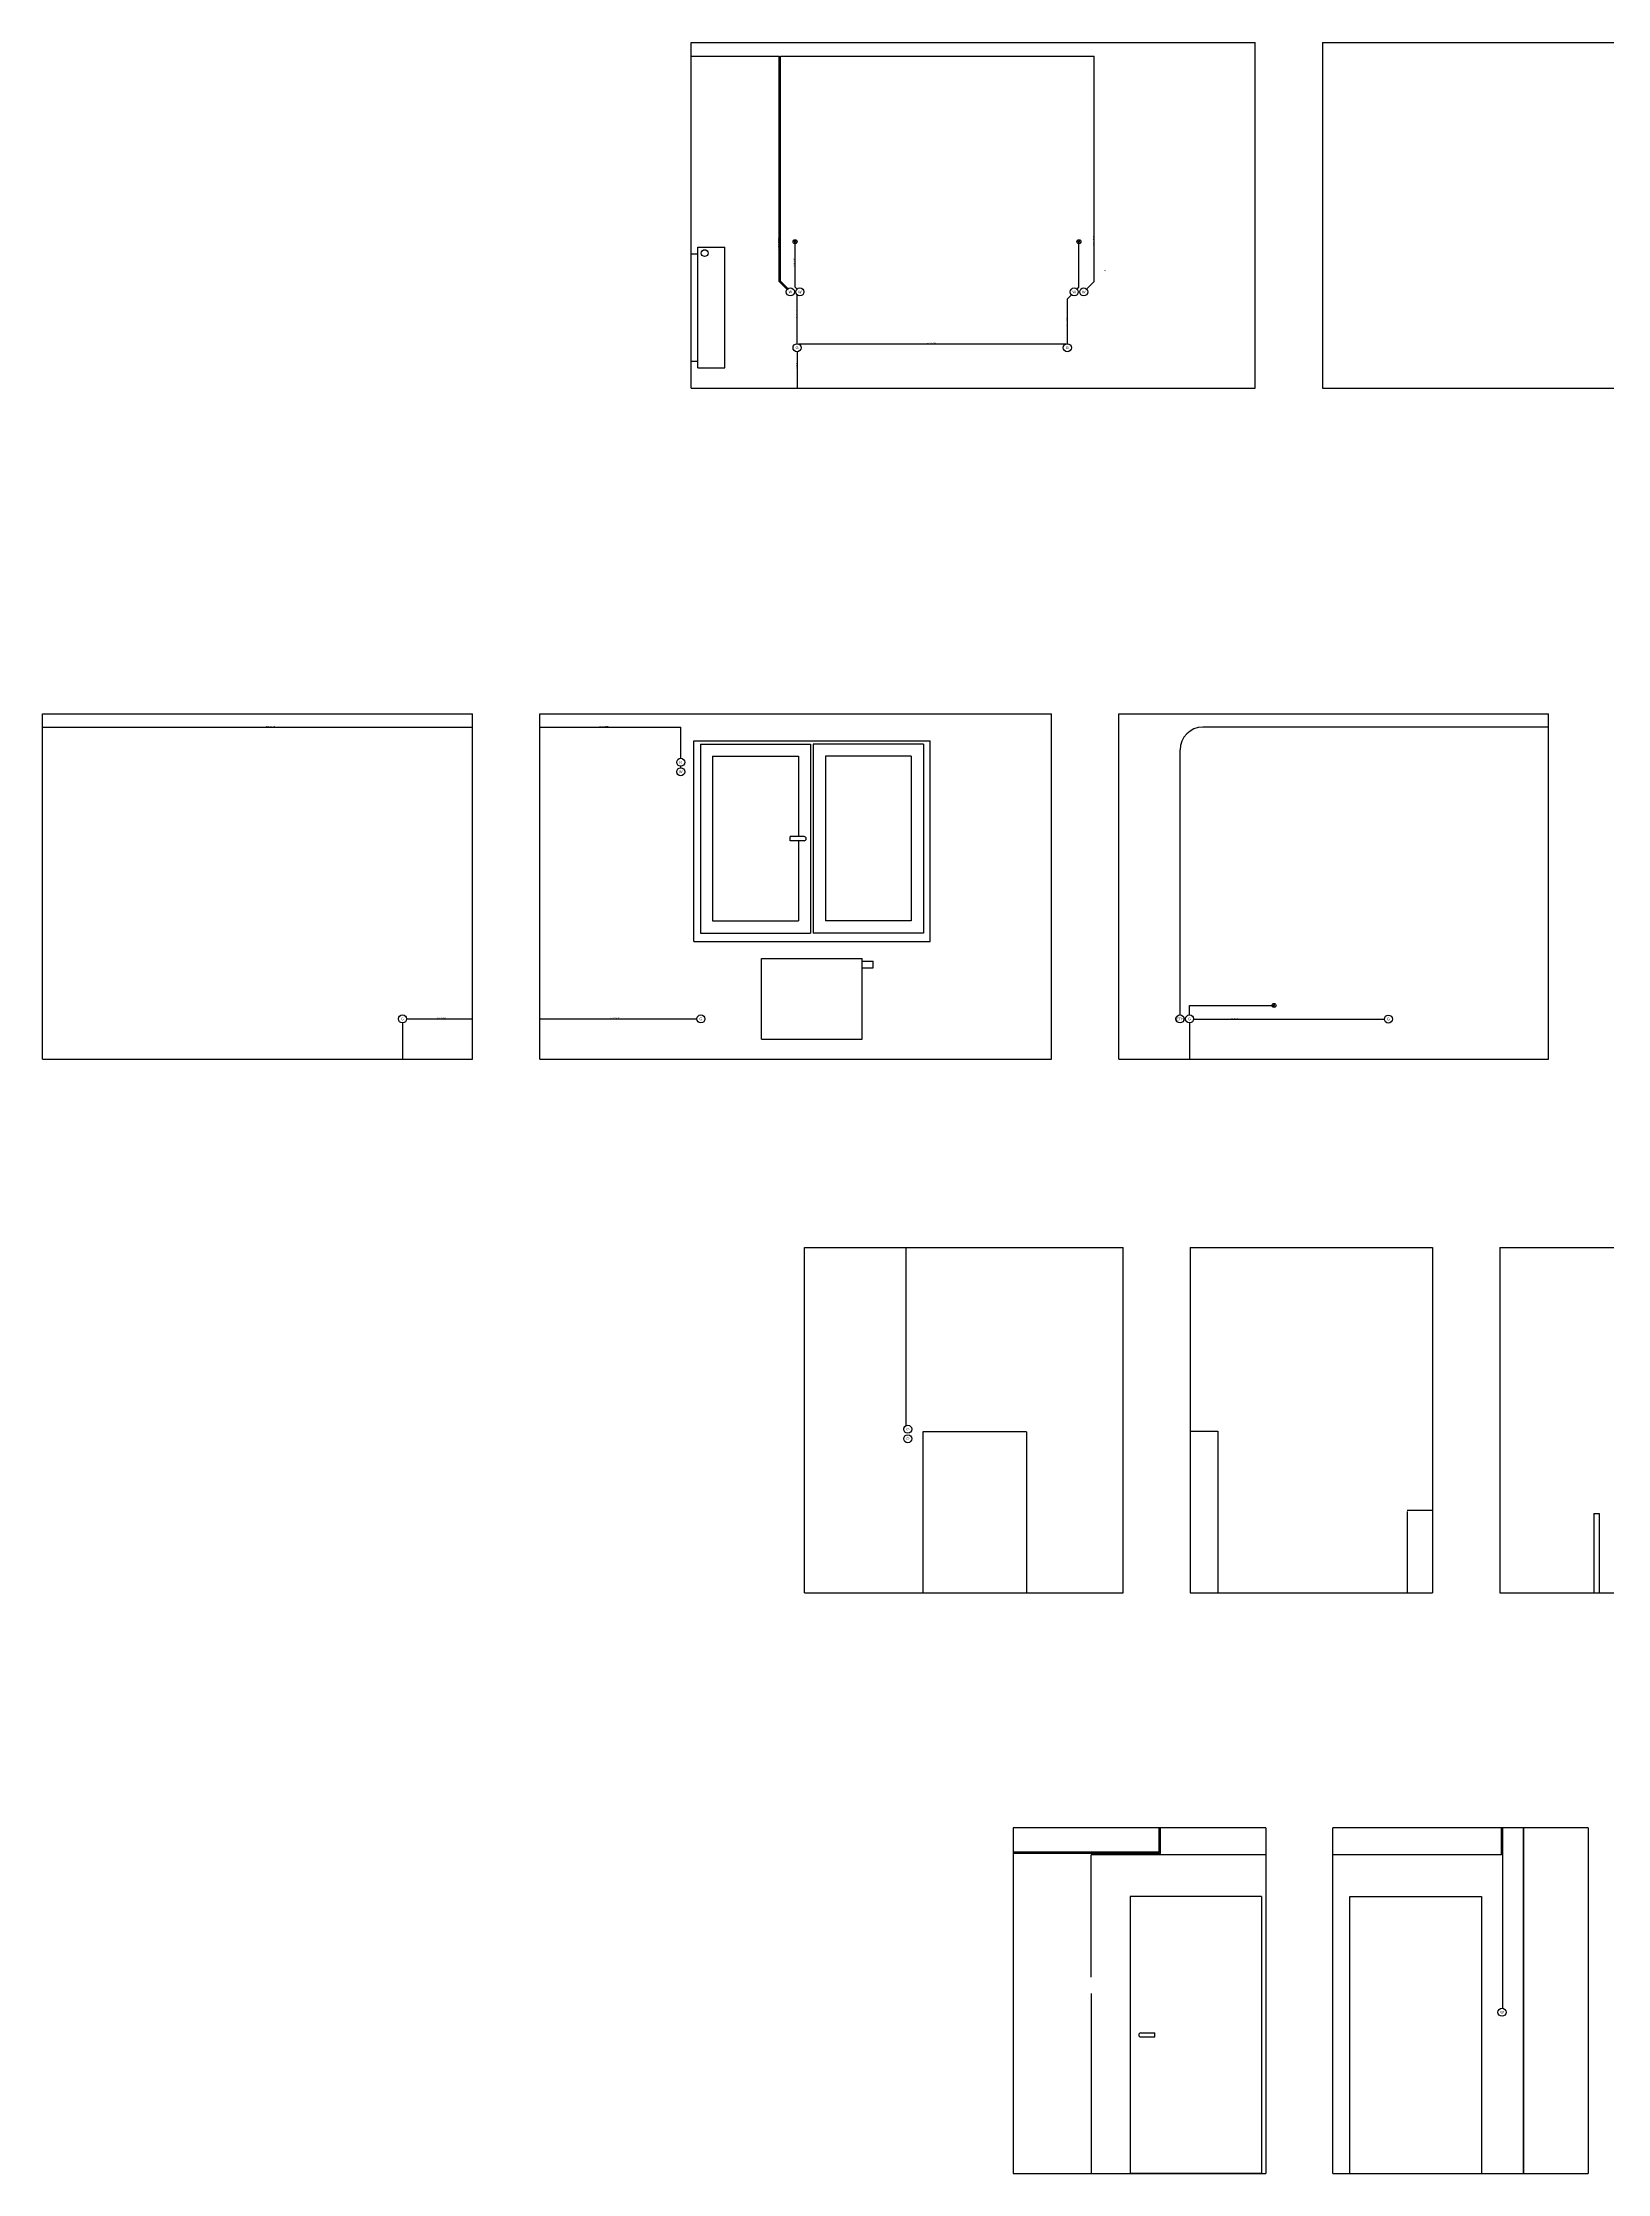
# Model space of a CAD drawing. Header units: millimetres. Extents: x 1478 to 10450, y 2114 to 8349.
# Drawn here: x 1478 to 2643, y 3454 to 5041 of the extents above; entities that cross this region are included whole.
import ezdxf
from ezdxf.lldxf.tags import DXFTag

# ---------------------------------------------------------------- set-up
doc = ezdxf.new("R2010")
doc.units = ezdxf.units.MM
for name, color, linetype in [('Grzejniki', 12, 'Continuous'), ('Inst - elektro', 160, 'Continuous'), ('Inst - elektro OLD', 200, 'Continuous'), ('Inst - sieciowe', 200, 'Continuous'), ('Okna', 7, 'Continuous'), ('Szkic', 6, 'Continuous'), ('Ściany', 7, 'Continuous')]:
    doc.layers.add(name, color=color, linetype=linetype)
tags = doc.linetypes.add('06B018', pattern=[6.75, 4.32, -0.54, 0.09, -0.54, 0.09, -0.54, 0.09, -0.54]).pattern_tags.tags
tags[18:19] = [DXFTag(74, 4), DXFTag(75, 0), DXFTag(340, '0'), DXFTag(46, 1.0), DXFTag(50, 0.0), DXFTag(44, 0.0), DXFTag(45, 0.0)]
tags[16:17] = [DXFTag(74, 4), DXFTag(75, 0), DXFTag(340, '0'), DXFTag(46, 1.0), DXFTag(50, 0.0), DXFTag(44, 0.0), DXFTag(45, 0.0)]
tags[14:15] = [DXFTag(74, 4), DXFTag(75, 0), DXFTag(340, '0'), DXFTag(46, 1.0), DXFTag(50, 0.0), DXFTag(44, 0.0), DXFTag(45, 0.0)]
tags[12:13] = [DXFTag(74, 4), DXFTag(75, 0), DXFTag(340, '0'), DXFTag(46, 1.0), DXFTag(50, 0.0), DXFTag(44, 0.0), DXFTag(45, 0.0)]
tags[10:11] = [DXFTag(74, 4), DXFTag(75, 0), DXFTag(340, '0'), DXFTag(46, 1.0), DXFTag(50, 0.0), DXFTag(44, 0.0), DXFTag(45, 0.0)]
tags[8:9] = [DXFTag(74, 4), DXFTag(75, 0), DXFTag(340, '0'), DXFTag(46, 1.0), DXFTag(50, 0.0), DXFTag(44, 0.0), DXFTag(45, 0.0)]
tags[6:7] = [DXFTag(74, 4), DXFTag(75, 0), DXFTag(340, '0'), DXFTag(46, 1.0), DXFTag(50, 0.0), DXFTag(44, 0.0), DXFTag(45, 0.0)]
tags[4:5] = [DXFTag(74, 4), DXFTag(75, 0), DXFTag(340, '0'), DXFTag(46, 1.0), DXFTag(50, 0.0), DXFTag(44, 0.0), DXFTag(45, 0.0)]

# ---------------------------------------------------------------- blocks, each defined once
blk = doc.blocks.new('Z$W@#22704')
blk.add_circle((3, 3), 3)
at = {"insert": (3, 3), "char_height": 2, "width": 3.916, "attachment_point": 5}
blk.add_mtext('{\\fArial|b0|i0|c238|p0;G}', dxfattribs=at)
blk = doc.blocks.new('Z$W@#21548')
for p, q in [((0, 0), (0, 60)), ((0, 60), (75, 60)), ((75, 0), (75, 60)), ((75, 58), (83, 58)), ((75, 53), (83, 53)), ((83, 53), (83, 58)), ((0, 0), (75, 0))]:
    blk.add_line(p, q)
blk = doc.blocks.new('Z$W@#6483')
for p, q in [((0, 140.7), (0, 0)), ((0, 140.7), (82, 140.7)), ((9, 131.7), (73, 131.7)), ((9, 131.7), (9, 9)), ((73, 131.7), (73, 71.8)), ((82, 140.7), (82, 0)), ((84, 140.7), (84, 0)), ((166, 140.7), (84, 140.7)), ((93, 131.7), (93, 9)), ((157, 131.7), (93, 131.7)), ((157, 131.7), (157, 9)), ((166, 140.7), (166, 0)), ((66.7, 68.8), (66.7, 71.8)), ((77.2, 71.8), (66.7, 71.8)), ((77.2, 68.8), (66.7, 68.8)), ((73, 68.8), (73, 9)), ((0, 0), (82, 0)), ((9, 9), (73, 9)), ((166, 0), (84, 0)), ((157, 9), (93, 9))]:
    blk.add_line(p, q)
blk.add_arc((77.2, 70.3), 1.5, 270, 90)
blk = doc.blocks.new('Z$W@#27938')
for p, q in [((0, 0), (0, 257.2)), ((0, 257.2), (320.2, 257.2)), ((320.2, 0), (320.2, 257.2)), ((0, 0), (320.2, 0))]:
    blk.add_line(p, q)
blk = doc.blocks.new('Z$W@#22386')
blk.add_circle((3, 3), 3)
at = {"insert": (3, 3), "char_height": 2, "width": 3.916, "attachment_point": 5}
blk.add_mtext('{\\fArial|b0|i0|c238|p0;W}', dxfattribs=at)
blk = doc.blocks.new('Z$W@#17807')
for p, q in [((0, 257.2), (180.5, 257.2)), ((0, 257.2), (0, 0)), ((180.5, 257.2), (180.5, 0)), ((0, 0), (180.5, 0))]:
    blk.add_line(p, q)
blk = doc.blocks.new('Z$W@#23199')
for p, q in [((0, 257.2), (0, 0)), ((188, 257.2), (0, 257.2)), ((188, 257.2), (188, 0)), ((0, 0), (188, 0))]:
    blk.add_line(p, q)
blk = doc.blocks.new('Z$W@#17713')
for p, q in [((0, 206.2), (0, 0)), ((98, 206.2), (0, 206.2)), ((98, 206.2), (98, 0)), ((8, 104.6), (18.5, 104.6)), ((8, 101.6), (18.5, 101.6)), ((18.5, 101.6), (18.5, 104.6))]:
    blk.add_line(p, q)
blk.add_arc((8, 103.1), 1.5, 90, 270)
at = {"layer": 'Ściany'}
blk.add_line((98, 0), (0, 0), dxfattribs=at)
blk = doc.blocks.new('Z$W@#27595')
for p, q in [((0, 85), (5, 85)), ((5, 90), (25, 90)), ((5, 0), (5, 90)), ((25, 0), (25, 90)), ((0, 5), (5, 5)), ((5, 0), (25, 0))]:
    blk.add_line(p, q)
blk.add_circle((10, 85.5), 2.5)
blk = doc.blocks.new('Z$W@#14893')
for p, q in [((0, 257.2), (307.4, 257.2)), ((0, 257.2), (0, 0)), ((307.4, 257.2), (307.4, 0)), ((0, 0), (307.4, 0))]:
    blk.add_line(p, q)
blk = doc.blocks.new('Z$W@#24184')
for p, q in [((0.2, 2.2), (2.8, 0.8)), ((0.8, 0.2), (2.2, 2.8))]:
    blk.add_line(p, q)
blk.add_circle((1.5, 1.5), 1.5)
blk = doc.blocks.new('Z$W@#30418')
at = {"layer": 'Inst - elektro'}
blk.add_blockref('Z$W@#24184', (0, 0), dxfattribs=at)
blk = doc.blocks.new('Z$W@#10713')
at = {"layer": 'Inst - elektro'}
for p, q in [((0.2, 2.2), (2.8, 0.8)), ((0.8, 0.2), (2.2, 2.8))]:
    blk.add_line(p, q, dxfattribs=at)
blk.add_circle((1.5, 1.5), 1.5, dxfattribs=at)
blk = doc.blocks.new('Z$W@#30140')
for centre in [(3, 10.1), (3, 10.1), (3, 3)]:
    blk.add_circle(centre, 3)
at = {"char_height": 2, "width": 3.916, "attachment_point": 5}
for s, insert in [('{\\fArial|b0|i0|c238|p0;W}', (3, 3)), ('{\\fArial|b0|i0|c238|p0;K}', (3, 10.1))]:
    blk.add_mtext(s, dxfattribs=dict(at, insert=insert))

msp = doc.modelspace()

# ---------------------------------------------------------------- linework, layer by layer
for p, q in [((1960.813, 4783.604), (1960.813, 5040.804)), ((1960.813, 5040.804), (2380.813, 5040.804)), ((2380.813, 4783.604), (2380.813, 5040.804)), ((1960.813, 4783.604), (2380.813, 4783.604)), ((1848.012, 4283.831), (1848.012, 4541.031)), ((1848.012, 4541.031), (2229.212, 4541.031)), ((2229.212, 4283.831), (2229.212, 4541.031)), ((2279.212, 4541.031), (2599.212, 4541.031)), ((2279.212, 4283.831), (2279.212, 4541.031)), ((2599.212, 4283.831), (2599.212, 4541.031)), ((1962.712, 4371.331), (1962.712, 4520.831)), ((1962.712, 4520.831), (2138.712, 4520.831)), ((2138.712, 4371.331), (2138.712, 4520.831)), ((1962.712, 4371.331), (2138.712, 4371.331)), ((1848.012, 4283.831), (2229.212, 4283.831)), ((2279.212, 4283.831), (2599.212, 4283.831)), ((2045.112, 3886.382), (2045.112, 4143.582)), ((2045.112, 4143.582), (2282.412, 4143.582)), ((2282.412, 3886.382), (2282.412, 4143.582)), ((2562.912, 4143.582), (2800.212, 4143.582)), ((2562.912, 4143.582), (2562.912, 3886.382)), ((2045.112, 3886.382), (2282.412, 3886.382)), ((2562.912, 3886.382), (2800.212, 3886.382)), ((2438.594, 3454.116), (2438.594, 3711.316)), ((2580.494, 3711.316), (2438.594, 3711.316)), ((2580.494, 3454.116), (2580.494, 3711.316)), ((2580.494, 3711.316), (2580.494, 3454.116)), ((2628.694, 3711.316), (2580.494, 3711.316)), ((2628.694, 3711.316), (2628.694, 3454.116)), ((2451.344, 3454.116), (2451.344, 3660.266)), ((2451.344, 3660.266), (2549.344, 3660.266)), ((2549.344, 3660.266), (2549.344, 3454.116)), ((2438.594, 3454.116), (2580.494, 3454.116)), ((2580.494, 3454.116), (2628.694, 3454.116))]:
    msp.add_line(p, q)
at = {"layer": 'Inst - elektro', "linetype": '06B018'}
for p, q in [((1960.813, 5030.804), (2026.313, 5030.804)), ((2026.313, 4862.797), (2026.313, 5030.804)), ((2027.313, 4863.211), (2027.313, 5030.804)), ((2027.313, 5030.804), (2260.913, 5030.804)), ((2260.913, 4862.962), (2260.913, 5030.804)), ((2038.163, 4858.754), (2038.163, 4891.062)), ((2249.563, 4858.712), (2249.563, 4891.062)), ((2032.168, 4856.942), (2026.313, 4862.797)), ((2032.875, 4857.649), (2027.313, 4863.211)), ((2039.592, 4857.325), (2038.163, 4858.754)), ((2248.135, 4857.283), (2249.563, 4858.712)), ((2255.235, 4857.283), (2260.913, 4862.962)), ((2039.613, 4816.604), (2039.613, 4853.061)), ((2243.892, 4853.04), (2240.913, 4850.062)), ((2240.913, 4816.604), (2240.913, 4850.062)), ((1477.812, 4531.031), (1798.012, 4531.031)), ((1848.012, 4531.031), (1953.012, 4531.031)), ((1953.012, 4507.931), (1953.012, 4531.031)), ((1953.012, 4500.831), (1953.012, 4501.931)), ((1748.812, 4313.831), (1798.012, 4313.831)), ((1848.012, 4313.831), (1965.012, 4313.831)), ((2334.909, 4313.68), (2477.012, 4313.68)), ((2120.812, 4010.99), (2120.812, 4143.582))]:
    msp.add_line(p, q, dxfattribs=at)
at = {"layer": 'Inst - elektro'}
for p, q in [((2248.222, 4893.234), (2250.905, 4891.89)), ((2248.891, 4891.221), (2250.236, 4893.903))]:
    msp.add_line(p, q, dxfattribs=at)
msp.add_circle((2249.563, 4892.562), 1.5, dxfattribs=at)
at = {"layer": 'Inst - elektro OLD', "linetype": '06B018'}
for p, q in [((2039.613, 4810.604), (2039.613, 4783.604)), ((2040.608, 4816.434), (2239.919, 4816.434)), ((2331.912, 4323.816), (2394.793, 4323.816)), ((2331.912, 4316.816), (2331.912, 4323.816)), ((1745.812, 4310.831), (1745.812, 4283.831)), ((2331.912, 4310.816), (2331.912, 4283.719)), ((2309.294, 3693.316), (2309.294, 3711.316)), ((2310.294, 3692.316), (2310.294, 3711.316)), ((2564.094, 3691.316), (2564.094, 3711.316)), ((2565.094, 3577.075), (2565.094, 3711.316)), ((2309.294, 3693.316), (2200.594, 3693.316)), ((2310.294, 3692.316), (2200.594, 3692.316)), ((2258.594, 3600.116), (2258.594, 3691.316)), ((2388.594, 3691.316), (2258.594, 3691.316)), ((2564.094, 3691.316), (2438.594, 3691.316))]:
    msp.add_line(p, q, dxfattribs=at)
at = {"layer": 'Inst - sieciowe', "linetype": '06B018'}
for p, q in [((2599.212, 4531.031), (2341.758, 4531.031)), ((2324.812, 4316.816), (2324.812, 4514.085)), ((2258.594, 3588.116), (2258.594, 3454.116))]:
    msp.add_line(p, q, dxfattribs=at)
at = {"layer": 'Inst - sieciowe'}
msp.add_circle((2324.812, 4313.816), 3, dxfattribs=at)
at = {"layer": 'Inst - sieciowe', "linetype": '06B018'}
msp.add_arc((2341.758, 4514.085), 16.946, 90, 180, dxfattribs=at)
at = {"layer": 'Szkic'}
msp.add_line((2268.921, 4870.969), (2268.948, 4870.996), dxfattribs=at)
at = {"layer": 'Ściany'}
for p, q in [((2210.412, 4006.382), (2133.412, 4006.382)), ((2133.412, 4006.382), (2133.412, 3886.382)), ((2210.412, 4006.382), (2210.412, 3886.382)), ((2332.412, 4006.882), (2352.912, 4006.882)), ((2352.912, 4006.882), (2352.912, 3886.382)), ((2332.412, 3968.06), (2332.412, 3886.382)), ((2493.912, 3947.882), (2512.912, 3947.882)), ((2493.912, 3946.882), (2493.912, 3886.382)), ((2632.912, 3945.382), (2632.912, 3886.382)), ((2632.912, 3945.382), (2636.912, 3945.382)), ((2636.912, 3945.382), (2636.912, 3886.382)), ((2388.594, 3679.13), (2388.594, 3454.116))]:
    msp.add_line(p, q, dxfattribs=at)

# ---------------------------------------------------------------- block references
at = {"layer": 'Grzejniki'}
for name, p in [('Z$W@#27595', (1960.813, 4798.604)), ('Z$W@#21548', (2013.212, 4298.831))]:
    msp.add_blockref(name, p, dxfattribs=at)
at = {"layer": 'Inst - elektro'}
for name, p in [('Z$W@#22386', (2031.613, 4852.204)), ('Z$W@#22386', (2038.713, 4852.204)), ('Z$W@#22386', (2243.013, 4852.162)), ('Z$W@#22386', (2250.113, 4852.162)), ('Z$W@#22704', (2036.613, 4810.604)), ('Z$W@#22704', (2237.913, 4810.604)), ('Z$W@#30140', (1950.012, 4494.831)), ('Z$W@#22704', (1742.812, 4310.831)), ('Z$W@#22704', (1965.012, 4310.831)), ('Z$W@#22704', (2328.912, 4310.816)), ('Z$W@#22704', (2477.012, 4310.68)), ('Z$W@#22386', (2561.594, 3571.116))]:
    msp.add_blockref(name, p, dxfattribs=at)
at = {"layer": 'Inst - elektro', "rotation": -90.00000000000001}
for p in [(2119.104, 4011.282), (2119.104, 4004.182)]:
    msp.add_blockref('Z$W@#22704', p, dxfattribs=at)
at = {"layer": 'Inst - elektro OLD'}
msp.add_blockref('Z$W@#30418', (2393.293, 4322.316), dxfattribs=at)
at = {"layer": 'Okna'}
msp.add_blockref('Z$W@#6483', (1967.712, 4377.731), dxfattribs=at)
at = {"layer": 'Szkic'}
msp.add_blockref('Z$W@#10713', (2036.663, 4891.062), dxfattribs=at)
at = {"layer": 'Ściany'}
for name, p in [('Z$W@#14893', (2430.813, 4783.604)), ('Z$W@#27938', (1477.812, 4283.831)), ('Z$W@#17807', (2332.412, 3886.382)), ('Z$W@#23199', (2200.594, 3454.116)), ('Z$W@#17713', (2287.594, 3454.116))]:
    msp.add_blockref(name, p, dxfattribs=at)

# ---------------------------------------------------------------- texts
at = {"layer": 'Inst - elektro', "char_height": 0.7, "width": 16.93972, "attachment_point": 5, "rotation": 90}
for s, insert in [('{\\fArial|b0|i0|c238|p0;3x1,5 WŁ. ŚWIATŁA}', (2025.913, 4891.258)), ('{\\fArial|b0|i0|c238|p0;3x1,5 WŁ. ŚWIATŁA}', (2026.913, 4891.258)), ('{\\fArial|b0|i0|c238|p0;3x1,5 WŁ. ŚWIATŁA}', (2260.513, 4893.598)), ('{\\fArial|b0|i0|c238|p0;3x2,5 KINKIET}', (2037.587, 4877.05)), ('{\\fArial|b0|i0|c238|p0;3x2,5 KINKIET}', (2249.163, 4877.008)), ('{\\fArial|b0|i0|c238|p0;3x2,5 POKOJE}', (2039.213, 4839.084)), ('{\\fArial|b0|i0|c238|p0;3x2,5 POKOJE}', (2240.513, 4832.599))]:
    msp.add_mtext(s, dxfattribs=dict(at, insert=insert))
at = {"layer": 'Inst - elektro', "linetype": '06B018', "char_height": 0.7, "width": 16.93972, "attachment_point": 5}
for insert in [(1647.561, 4531.431), (1896.125, 4531.431)]:
    msp.add_mtext('{\\fArial|b0|i0|c238|p0;5x2,5 KARNISZ}', dxfattribs=dict(at, insert=insert))
at = {"layer": 'Inst - elektro', "char_height": 0.7, "width": 21.25945, "attachment_point": 5}
for insert in [(1774.795, 4314.231), (1903.914, 4314.231), (2366.138, 4314.08)]:
    msp.add_mtext('{\\fArial|b0|i0|c238|p0;3x2,5 POKOJE}', dxfattribs=dict(at, insert=insert))
at = {"layer": 'Inst - elektro OLD', "insert": (2139.667, 4816.834), "char_height": 0.7, "width": 21.25945, "attachment_point": 5}
msp.add_mtext('{\\fArial|b0|i0|c238|p0;3x2,5 POKOJE}', dxfattribs=at)
at = {"layer": 'Inst - elektro OLD', "insert": (2039.213, 4800.904), "char_height": 0.7, "width": 16.93972, "attachment_point": 5, "rotation": 90}
msp.add_mtext('{\\fArial|b0|i0|c238|p0;3x2,5 POKOJE}', dxfattribs=at)
at = {"layer": 'Inst - sieciowe', "insert": (2324.812, 4313.816), "char_height": 2, "width": 3.91634, "attachment_point": 5}
msp.add_mtext('{\\fArial|b0|i0|c238|p0;ETH}', dxfattribs=at)

doc.saveas('drawing.dxf')
